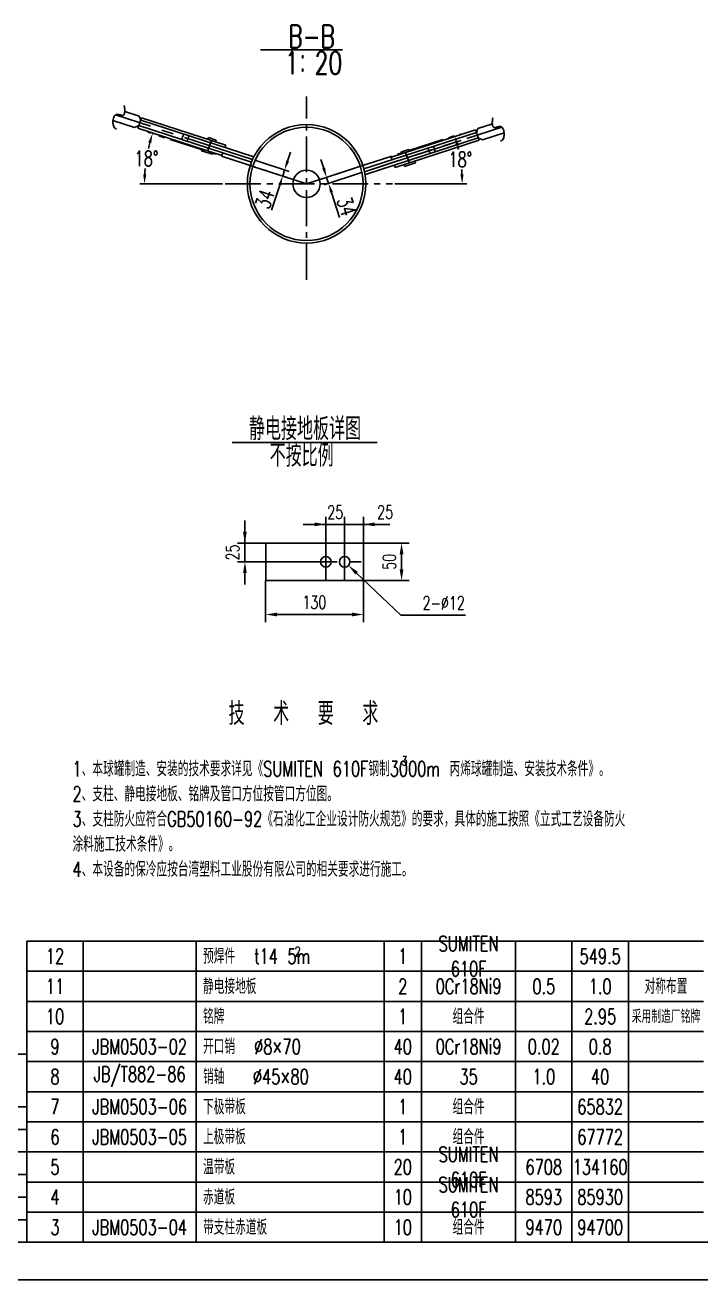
# Model space of a CAD drawing. Extents: x 14295 to 55529, y 90 to 48558.
# Drawn here: x 54146.6 to 54326.4, y 39821.1 to 40154.6 of the extents above; entities that cross this region are included whole.
import ezdxf

# ---------------------------------------------------------------- set-up
doc = ezdxf.new("R2010")
doc.units = 0
doc.header["$MEASUREMENT"] = 0
doc.linetypes.add('CENTER2', pattern=[28.575, 19.05, -3.175, 3.175, -3.175])
doc.linetypes.add('PHANTOM2', pattern=[31.75, 15.875, -3.175, 3.175, -3.175, 3.175, -3.175])
doc.layers.get('0').update_dxf_attribs({"linetype": 'CONTINUOUS'})
doc.layers.get('DEFPOINTS').update_dxf_attribs({"linetype": 'CONTINUOUS'})
for name, color, linetype in [('图层1', 7, 'CONTINUOUS'), ('图层2', 1, 'CONTINUOUS'), ('图层3', 2, 'CENTER2'), ('图层5', 3, 'PHANTOM2')]:
    doc.layers.add(name, color=color, linetype=linetype)
doc.styles.add('JH', font='romans.shx', dxfattribs={"width": 0.707, "bigfont": 'HZTXT.shx'})
doc.styles.add('文字', font='txt.shx', dxfattribs={"width": 0.71, "bigfont": 'hzfs.shx'})
doc.dimstyles.get("Standard").update_dxf_attribs({"dimtxt": 0.18, "dimasz": 0.18, "dimexe": 0.18, "dimexo": 0.0625, "dimgap": 0.09, "dimtad": 0, "dimtih": 1, "dimtoh": 1, "dimdec": 4, "dimzin": 0, "dimtxsty": 'STANDARD', "dimcen": 0.09, "dimazin": 3, "dimtfac": 1, "dimtdec": 4, "dimtofl": 0, "dimtmove": 0, "dimatfit": 3, "dimtolj": 1, "dimtzin": 0})

# ---------------------------------------------------------------- blocks, each defined once
blk = doc.blocks.new('*D21')
at = {"color": 1, "linetype": 'BYBLOCK'}
for p, q in [((54179.95, 40125.86), (54179.3, 40126.08)), ((54199.17, 40112.37), (54177.13, 40112.37))]:
    blk.add_line(p, q, dxfattribs=at)
for start, end in [(165.3229, 167.4482), (174.5172, 176.6771)]:
    blk.add_arc((54221.49, 40112.37), 43.11, start, end, dxfattribs=at)
for points in [[(54179.38, 40123.41), (54180.18, 40123.18), (54180.49, 40125.69)], [(54178.86, 40114.86), (54178.03, 40114.88), (54178.38, 40112.37)]]:
    blk.add_solid(points, dxfattribs=at)
at = {"layer": 'DEFPOINTS', "color": 0, "linetype": 'BYBLOCK'}
for p in [(54180.55, 40125.67), (54179.32, 40121.33), (54199.8, 40112.37), (54221.49, 40112.37), (54244.34, 40112.37)]:
    blk.add_point(p, dxfattribs=at)
at = {"color": 1, "linetype": 'BYBLOCK', "insert": (54178.91, 40119.11), "char_height": 4, "attachment_point": 5, "style": '文字'}
blk.add_mtext('\\A1;18°', dxfattribs=at)
blk = doc.blocks.new('*D22')
at = {"color": 1, "linetype": 'BYBLOCK'}
blk.add_line((54244.97, 40112.37), (54264.14, 40112.37), dxfattribs=at)
for start, end in [(12.6991, 14.5401), (3.4599, 5.3384)]:
    blk.add_arc((54221.49, 40112.37), 41.41, start, end, dxfattribs=at)
for points in [[(54261.17, 40122.65), (54261.97, 40122.88), (54260.87, 40125.16)], [(54263.24, 40114.88), (54262.4, 40114.86), (54262.89, 40112.37)]]:
    blk.add_solid(points, dxfattribs=at)
at = {"layer": 'DEFPOINTS', "color": 0, "linetype": 'BYBLOCK'}
for p in [(54262.43, 40125.67), (54262.67, 40116.7), (54199.8, 40112.37), (54221.49, 40112.37), (54244.34, 40112.37)]:
    blk.add_point(p, dxfattribs=at)
at = {"color": 1, "linetype": 'BYBLOCK', "insert": (54262.38, 40118.85), "char_height": 4, "attachment_point": 5, "style": '文字'}
blk.add_mtext('\\A1;18°', dxfattribs=at)
blk = doc.blocks.new('*D23')
at = {"color": 1, "linetype": 'BYBLOCK'}
for p, q in [((54216.44, 40118.43), (54217.21, 40120.8)), ((54207.19, 40117.01), (54216.33, 40114.05)), ((54207.72, 40118.63), (54216.85, 40115.66)), ((54215.66, 40116.05), (54215.14, 40114.43)), ((54214.37, 40112.05), (54212.18, 40105.34))]:
    blk.add_line(p, q, dxfattribs=at)
for points in [[(54216.04, 40118.56), (54216.83, 40118.3), (54215.66, 40116.05)], [(54213.97, 40112.18), (54214.76, 40111.93), (54215.14, 40114.43)]]:
    blk.add_solid(points, dxfattribs=at)
at = {"layer": 'DEFPOINTS', "color": 0, "linetype": 'BYBLOCK'}
for p in [(54206.6, 40117.21), (54207.12, 40118.82), (54215.14, 40114.43)]:
    blk.add_point(p, dxfattribs=at)
at = {"color": 1, "linetype": 'BYBLOCK', "insert": (54210.39, 40108.32), "char_height": 4, "attachment_point": 5, "rotation": 72, "style": '文字'}
blk.add_mtext('\\A1;34', dxfattribs=at)
blk = doc.blocks.new('*D24')
at = {"color": 1, "linetype": 'BYBLOCK'}
for p, q in [((54226.04, 40116.48), (54225.27, 40118.86)), ((54235.87, 40117.04), (54225.62, 40113.71)), ((54236.4, 40115.43), (54226.15, 40112.1)), ((54226.81, 40114.1), (54227.34, 40112.48)), ((54228.11, 40110.11), (54230.29, 40103.39))]:
    blk.add_line(p, q, dxfattribs=at)
for points in [[(54226.44, 40116.61), (54225.64, 40116.35), (54226.81, 40114.1)], [(54228.51, 40110.23), (54227.72, 40109.98), (54227.34, 40112.48)]]:
    blk.add_solid(points, dxfattribs=at)
at = {"layer": 'DEFPOINTS', "color": 0, "linetype": 'BYBLOCK'}
for p in [(54236.47, 40117.24), (54236.99, 40115.62), (54227.34, 40112.48)]:
    blk.add_point(p, dxfattribs=at)
at = {"color": 1, "linetype": 'BYBLOCK', "insert": (54232.09, 40106.37), "char_height": 4, "attachment_point": 5, "rotation": 288, "style": '文字'}
blk.add_mtext('\\A1;34', dxfattribs=at)
blk = doc.blocks.new('*D87')
at = {"linetype": 'BYBLOCK'}
for p, q in [((54210.61, 40006.93), (54210.61, 39995.93)), ((54236.61, 40006.93), (54236.61, 39995.93)), ((54213.61, 39997.93), (54233.61, 39997.93))]:
    blk.add_line(p, q, dxfattribs=at)
for points in [[(54213.61, 39998.43), (54213.61, 39997.43), (54210.61, 39997.93)], [(54233.61, 39998.43), (54233.61, 39997.43), (54236.61, 39997.93)]]:
    blk.add_solid(points, dxfattribs=at)
at = {"layer": 'DEFPOINTS', "color": 0, "linetype": 'BYBLOCK'}
for p in [(54210.61, 40006.93), (54236.61, 40006.93), (54236.61, 39997.93)]:
    blk.add_point(p, dxfattribs=at)
at = {"color": 1, "linetype": 'BYBLOCK', "insert": (54223.55, 40001.18), "char_height": 3.5, "attachment_point": 5, "style": 'JH'}
blk.add_mtext('\\A1;130', dxfattribs=at)
blk = doc.blocks.new('*D88')
at = {"linetype": 'BYBLOCK'}
for p, q in [((54236.61, 40016.93), (54248.75, 40016.93)), ((54246.75, 40013.93), (54246.75, 40009.93)), ((54236.61, 40006.93), (54248.75, 40006.93))]:
    blk.add_line(p, q, dxfattribs=at)
for points in [[(54246.25, 40013.93), (54247.25, 40013.93), (54246.75, 40016.93)], [(54246.25, 40009.93), (54247.25, 40009.93), (54246.75, 40006.93)]]:
    blk.add_solid(points, dxfattribs=at)
at = {"layer": 'DEFPOINTS', "color": 0, "linetype": 'BYBLOCK'}
for p in [(54236.61, 40016.93), (54236.61, 40006.93), (54246.75, 40006.93)]:
    blk.add_point(p, dxfattribs=at)
at = {"color": 1, "linetype": 'BYBLOCK', "insert": (54243.5, 40011.93), "char_height": 3.5, "attachment_point": 5, "rotation": 90, "style": 'JH'}
blk.add_mtext('\\A1;50', dxfattribs=at)
blk = doc.blocks.new('*D89')
at = {"color": 1, "linetype": 'BYBLOCK'}
for p, q in [((54246.57, 39997.78), (54234.81, 40008.9)), ((54263.8, 39997.78), (54246.57, 39997.78))]:
    blk.add_line(p, q, dxfattribs=at)
blk.add_solid([(54235.15, 40009.27), (54234.46, 40008.54), (54232.63, 40010.97)], dxfattribs=at)
at = {"layer": 'DEFPOINTS', "color": 0, "linetype": 'BYBLOCK'}
for p in [(54230.59, 40012.89), (54232.63, 40010.97)]:
    blk.add_point(p, dxfattribs=at)
at = {"color": 1, "linetype": 'BYBLOCK', "insert": (54257.97, 40001.03), "char_height": 3.5, "attachment_point": 5, "style": 'JH'}
blk.add_mtext('\\A1;2-∅12', dxfattribs=at)

msp = doc.modelspace()

# ---------------------------------------------------------------- linework, layer by layer
at = {"layer": 'DEFPOINTS', "color": 0, "linetype": 'BYBLOCK'}
for p in [(54210.612, 40016.928), (54226.612, 40016.928), (54231.612, 40016.928), (54210.612, 40011.928), (54231.612, 40011.928), (54236.612, 40011.928)]:
    msp.add_point(p, dxfattribs=at)
at = {"layer": '图层1'}
for p, q in [((54176.941, 40130.339), (54173.125, 40131.579)), ((54177.368, 40129.281), (54176.941, 40130.339)), ((54207.448, 40119.507), (54177.368, 40129.281)), ((54199.994, 40122.665), (54177.624, 40129.934)), ((54175.76, 40127.306), (54169.992, 40129.18)), ((54176.853, 40127.871), (54175.76, 40127.306)), ((54198.996, 40119.94), (54176.628, 40127.208)), ((54206.83, 40118.131), (54176.853, 40127.871)), ((54236.733, 40116.324), (54266.658, 40126.047)), ((54244.032, 40119.431), (54266.403, 40126.7)), ((54266.658, 40126.047), (54267.085, 40127.106)), ((54267.085, 40127.106), (54270.901, 40128.346)), ((54268.266, 40124.072), (54274.035, 40125.947)), ((54196.24, 40123.885), (54195.174, 40121.182)), ((54195.376, 40124.691), (54195.192, 40124.225)), ((54197.472, 40124.01), (54195.376, 40124.691)), ((54196.24, 40123.885), (54196.155, 40123.912)), ((54197.472, 40124.01), (54197.288, 40123.544)), ((54199.778, 40121.999), (54199.994, 40122.665)), ((54237.197, 40114.897), (54267.173, 40124.637)), ((54245.031, 40116.707), (54267.398, 40123.974)), ((54267.173, 40124.637), (54268.266, 40124.072)), ((54193.745, 40121.646), (54193.561, 40121.18)), ((54196.449, 40120.242), (54193.561, 40121.18)), ((54196.604, 40120.717), (54196.449, 40120.242)), ((54199.212, 40120.606), (54198.996, 40119.94)), ((54244.248, 40118.766), (54244.032, 40119.431)), ((54246.554, 40120.777), (54248.651, 40121.458)), ((54246.554, 40120.777), (54246.738, 40120.311)), ((54247.786, 40120.651), (54247.871, 40120.679)), ((54247.786, 40120.651), (54248.852, 40117.948)), ((54248.651, 40121.458), (54248.834, 40120.992)), ((54244.814, 40117.372), (54245.031, 40116.707)), ((54247.423, 40117.484), (54247.577, 40117.008)), ((54247.577, 40117.008), (54250.465, 40117.947)), ((54250.281, 40118.413), (54250.465, 40117.947)), ((54210.612, 40016.928), (54236.612, 40016.928)), ((54210.612, 40006.928), (54210.612, 40016.928)), ((54236.612, 40016.928), (54236.612, 40006.928)), ((54236.612, 40006.928), (54210.612, 40006.928)), ((54147.087, 39911.116), (54147.087, 39871.116)), ((54147.087, 39881.116), (54082.087, 39881.116)), ((54147.087, 39871.116), (54147.087, 39831.116)), ((54507.087, 39831.116), (53701.087, 39831.116))]:
    msp.add_line(p, q, dxfattribs=at)
for centre, radius in [((54221.488, 40112.369), 15.75), ((54221.488, 40112.369), 15.05), ((54221.488, 40112.369), 3.643), ((54226.612, 40011.928), 1.4), ((54231.612, 40011.928), 1.4)]:
    msp.add_circle(centre, radius, dxfattribs=at)
for centre, radius, start, end in [((54221.488, 40112.369), 47.25, 158.17745, 161.69685), ((54222.538, 40109.136), 47.25, 18.30315, 21.82255), ((54221.488, 40112.369), 35.25, 158.17745, 160.45567), ((54221.488, 40112.369), 33.75, 157.83709, 160.38702), ((54222.538, 40109.136), 33.75, 19.61298, 22.16291), ((54222.538, 40109.136), 35.25, 19.54433, 21.82255)]:
    msp.add_arc(centre, radius, start, end, dxfattribs=at)
at = {"layer": '图层2'}
for p, q in [((54209.257, 40147.975), (54231.043, 40147.975)), ((54201.715, 40043.679), (54240.297, 40043.679)), ((54205.086, 40011.928), (54205.086, 40022.928)), ((54226.612, 40016.928), (54226.612, 40023.88)), ((54231.612, 40011.928), (54231.612, 40023.88)), ((54231.612, 40016.928), (54231.612, 40023.88)), ((54236.612, 40011.928), (54236.612, 40023.88)), ((54223.612, 40021.88), (54220.612, 40021.88)), ((54228.612, 40021.88), (54225.612, 40021.88)), ((54228.612, 40021.88), (54234.612, 40021.88)), ((54234.612, 40021.88), (54237.612, 40021.88)), ((54239.612, 40021.88), (54243.648, 40021.88)), ((54210.612, 40016.928), (54203.086, 40016.928)), ((54210.612, 40011.928), (54203.086, 40011.928)), ((54205.086, 40008.928), (54205.086, 40005.928)), ((54327.087, 39911.116), (54147.087, 39911.116)), ((54162.087, 39911.116), (54162.087, 39887.116)), ((54192.087, 39911.116), (54192.087, 39887.116)), ((54242.087, 39911.116), (54242.087, 39887.116)), ((54252.087, 39911.116), (54252.087, 39887.116)), ((54277.087, 39911.116), (54277.087, 39887.116)), ((54292.087, 39911.116), (54292.087, 39887.116)), ((54307.087, 39911.116), (54307.087, 39887.116)), ((54327.087, 39903.116), (54147.087, 39903.116)), ((54327.087, 39895.116), (54147.087, 39895.116)), ((54162.087, 39895.116), (54162.087, 39871.116)), ((54192.087, 39895.116), (54192.087, 39871.116)), ((54242.087, 39895.116), (54242.087, 39871.116)), ((54252.087, 39895.116), (54252.087, 39871.116)), ((54277.087, 39895.116), (54277.087, 39871.116)), ((54292.087, 39895.116), (54292.087, 39871.116)), ((54307.087, 39895.116), (54307.087, 39871.116)), ((54327.087, 39887.116), (54147.087, 39887.116)), ((54327.087, 39879.116), (54147.087, 39879.116)), ((54327.087, 39871.116), (54147.087, 39871.116)), ((54162.087, 39871.116), (54162.087, 39831.116)), ((54192.087, 39871.116), (54192.087, 39831.116)), ((54242.087, 39871.116), (54242.087, 39831.116)), ((54252.087, 39871.116), (54252.087, 39831.116)), ((54277.087, 39871.116), (54277.087, 39831.116)), ((54292.087, 39871.116), (54292.087, 39831.116)), ((54307.087, 39871.116), (54307.087, 39831.116)), ((54082.087, 39867.116), (54147.087, 39867.116)), ((54327.087, 39863.116), (54147.087, 39863.116)), ((54147.087, 39861.116), (54082.087, 39861.116)), ((54147.087, 39855.116), (54082.087, 39855.116)), ((54327.087, 39855.116), (54147.087, 39855.116)), ((54147.087, 39849.116), (54082.087, 39849.116)), ((54327.087, 39847.116), (54147.087, 39847.116)), ((54147.087, 39843.116), (54082.087, 39843.116)), ((54147.087, 39837.116), (54082.087, 39837.116)), ((54327.087, 39839.116), (54147.087, 39839.116)), ((54517.087, 39821.116), (53676.087, 39821.116))]:
    msp.add_line(p, q, dxfattribs=at)
for p in [(54231.612, 40021.88), (54231.612, 40021.88), (54231.612, 40021.88), (54236.612, 40021.88), (54205.086, 40016.928)]:
    msp.add_point(p, dxfattribs=at)
for points in [[(54204.586, 40019.928), (54205.586, 40019.928), (54205.086, 40016.928)], [(54223.612, 40022.38), (54223.612, 40021.38), (54226.612, 40021.88)], [(54239.612, 40022.38), (54239.612, 40021.38), (54236.612, 40021.88)], [(54204.586, 40008.928), (54205.586, 40008.928), (54205.086, 40011.928)]]:
    msp.add_solid(points, dxfattribs=at)
at = {"layer": '图层3', "ltscale": 0.5}
for p, q in [((54221.488, 40086.87), (54221.488, 40135.554)), ((54221.488, 40112.369), (54180.548, 40125.671)), ((54221.488, 40112.369), (54262.427, 40125.671)), ((54236.905, 40115.591), (54262.953, 40124.054)), ((54199.796, 40112.369), (54244.343, 40112.369))]:
    msp.add_line(p, q, dxfattribs=at)
at = {"layer": '图层3'}
for p, q in [((54207.122, 40118.825), (54170.633, 40130.68)), ((54236.905, 40115.591), (54273.393, 40127.447)), ((54226.612, 40016.928), (54226.612, 40006.928)), ((54231.612, 40016.928), (54231.612, 40006.928)), ((54210.612, 40011.928), (54236.612, 40011.928))]:
    msp.add_line(p, q, dxfattribs=at)
at = {"layer": '图层5', "start_tangent": (0, 1)}
for points, end_tangent in [([(54172.961, 40133.011), (54172.961, 40130.813), (54170.912, 40130.813), (54170.912, 40127.018)], (1, 0)), ([(54271.065, 40129.778), (54271.065, 40127.579), (54273.115, 40127.579), (54273.115, 40123.784)], (-1, 0))]:
    msp.add_spline(points, degree=3, dxfattribs=dict(at, end_tangent=end_tangent))
at = {"layer": '图层5'}
for points in [[(54177.624, 40129.934), (54177.407, 40129.268), (54176.941, 40130.339), (54177.624, 40129.934)], [(54176.853, 40127.871), (54175.76, 40127.306), (54176.628, 40127.208), (54176.853, 40127.871)], [(54266.403, 40126.7), (54266.619, 40126.034), (54267.085, 40127.106), (54266.403, 40126.7)], [(54267.173, 40124.637), (54268.266, 40124.072), (54267.398, 40123.974), (54267.173, 40124.637)]]:
    msp.add_solid(points, dxfattribs=at)

# ---------------------------------------------------------------- texts
at = {"color": 1, "linetype": 'BYBLOCK', "char_height": 3.5, "attachment_point": 5, "style": 'JH'}
for insert in [(54229.112, 40025.13), (54242.379, 40025.13)]:
    msp.add_mtext('\\A1;25', dxfattribs=dict(at, insert=insert))
at = {"color": 1, "linetype": 'BYBLOCK', "insert": (54201.836, 40014.428), "char_height": 3.5, "attachment_point": 5, "rotation": 90, "style": 'JH'}
msp.add_mtext('\\A1;25', dxfattribs=at)
at = {"layer": '图层2', "style": '文字'}
for s, insert, char_height, width, attachment_point in [('B-B', (54216.623, 40154.554), 6, 16.6141, 1), ('1：20', (54215.734, 40147.505), 6, 17.50365, 1), ('静电接地板详图', (54206.16, 40050.258), 6, 35.02605, 1), ('不按比例', (54211.671, 40043.209), 6, 21.56607, 1), ('技  术  要  求', (54200.748, 39974.596), 6, 50.0081, 1), ('1、本球罐制造、安装的技术要求详见《SUMITEN 610F钢制3000m 丙烯球罐制造、安装技术条件》。\\P2、支柱、静电接地板、铭牌及管口方位按管口方位图。\\P3、支柱防火应符合GB50160-92《石油化工企业设计防火规范》的要求，具体的施工按照《立式工艺设备防火涂料施工技术条件》。\\P4、本设备的保冷应按台湾塑料工业股份有限公司的相关要求进行施工。', (54159.244, 39958.918), 4, 148.8802, 1), ('3', (54246.799, 39960.293), 2.5, 12.66363, 1), ('预焊件  t14 5m ', (54193.954, 39907.116), 4, 48.1478, 4), ('2', (54218.366, 39909.616), 2.5, 3.98389, 1), ('SUMITEN 610F', (54264.587, 39907.116), 4, 25, 5), ('12', (54154.587, 39907.116), 4, 15, 5), ('1', (54247.087, 39907.116), 4, 10, 5), ('549.5', (54299.587, 39907.116), 4, 15, 5), ('11', (54154.587, 39899.116), 4, 15, 5), ('静电接地板', (54193.954, 39899.116), 4, 48.1478, 4), ('2', (54247.087, 39899.116), 4, 10, 5), ('0Cr18Ni9', (54264.587, 39899.116), 4, 25, 5), ('0.5', (54284.587, 39899.116), 4, 15, 5), ('1.0', (54299.587, 39899.116), 4, 15, 5), ('对称布置', (54317.087, 39899.116), 4, 20, 5), ('10', (54154.587, 39891.116), 4, 15, 5), ('铭牌', (54193.954, 39891.116), 4, 48.1478, 4), ('1', (54247.087, 39891.116), 4, 10, 5), ('组合件', (54264.587, 39891.116), 4, 25, 5), ('2.95', (54299.587, 39891.116), 4, 15, 5), ('采用制造厂铭牌', (54317.087, 39891.116), 3.5, 20, 5), ('9', (54154.587, 39883.116), 4, 15, 5), ('\\C1;JBM0503-02', (54177.087, 39883.116), 4, 30, 5), ('开口销  %%c8×70', (54193.954, 39883.116), 4, 48.1478, 4), ('40', (54247.087, 39883.116), 4, 10, 5), ('0Cr18Ni9', (54264.587, 39883.116), 4, 25, 5), ('0.02', (54284.587, 39883.116), 4, 15, 5), ('0.8', (54299.587, 39883.116), 4, 15, 5), ('8', (54154.587, 39875.116), 4, 15, 5), ('\\C1;JB/T882-86', (54177.087, 39875.116), 4, 30, 5), ('销轴   %%c45×80', (54193.954, 39875.116), 4, 48.1478, 4), ('40', (54247.087, 39875.116), 4, 10, 5), ('35', (54264.587, 39875.116), 4, 25, 5), ('1.0', (54284.587, 39875.116), 4, 15, 5), ('40', (54299.587, 39875.116), 4, 15, 5), ('下极带板', (54193.954, 39867.116), 4, 48.1478, 4), ('组合件', (54264.587, 39867.116), 4, 25, 5), ('7', (54154.587, 39867.116), 4, 15, 5), ('\\C1;JBM0503-06', (54177.087, 39867.116), 4, 30, 5), ('1', (54247.087, 39867.116), 4, 10, 5), ('65832', (54299.587, 39867.116), 4, 15, 5), ('6', (54154.587, 39859.116), 4, 15, 5), ('\\C1;JBM0503-05', (54177.087, 39859.116), 4, 30, 5), ('上极带板', (54193.954, 39859.116), 4, 48.1478, 4), ('1', (54247.087, 39859.116), 4, 10, 5), ('组合件', (54264.587, 39859.116), 4, 25, 5), ('67772', (54299.587, 39859.116), 4, 15, 5), ('SUMITEN 610F', (54264.587, 39851.116), 4, 25, 5), ('5', (54154.587, 39851.116), 4, 15, 5), ('温带板    ', (54193.954, 39851.116), 4, 48.1478, 4), ('20', (54247.087, 39851.116), 4, 10, 5), ('6708', (54284.587, 39851.116), 4, 15, 5), ('134160', (54299.587, 39851.116), 4, 15, 5), ('SUMITEN 610F', (54264.587, 39843.116), 4, 25, 5), ('4', (54154.587, 39843.116), 4, 15, 5), ('赤道板     ', (54193.954, 39843.116), 4, 48.1478, 4), ('10', (54247.087, 39843.116), 4, 10, 5), ('8593', (54284.587, 39843.116), 4, 15, 5), ('85930', (54299.587, 39843.116), 4, 15, 5), ('3', (54154.587, 39835.116), 4, 15, 5), ('\\C1;JBM0503-04', (54177.087, 39835.116), 4, 30, 5), ('带支柱赤道板', (54193.954, 39835.116), 4, 48.1478, 4), ('10', (54247.087, 39835.116), 4, 10, 5), ('组合件', (54264.587, 39835.116), 4, 25, 5), ('9470', (54284.587, 39835.116), 4, 15, 5), ('94700', (54299.587, 39835.116), 4, 15, 5)]:
    msp.add_mtext(s, dxfattribs=dict(at, insert=insert, char_height=char_height, width=width, attachment_point=attachment_point))

# ---------------------------------------------------------------- dimensions: what is measured, and where the dimension line sits
at = {"layer": '图层2'}
for base, line1, line2, picture, middle in [((54179.317, 40121.333), ((54199.796, 40112.369), (54244.343, 40112.369)), ((54221.488, 40112.369), (54180.548, 40125.671)), '*D21', (54178.906, 40119.114)), ((54262.668, 40116.697), ((54221.488, 40112.369), (54262.427, 40125.671)), ((54199.796, 40112.369), (54244.343, 40112.369)), '*D22', (54262.385, 40118.847))]:
    dim = msp.add_angular_dim_2l(base=base, line1=line1, line2=line2, dimstyle='STANDARD', override={"dimtxt": 4, "dimasz": 2.5, "dimexe": 1.25, "dimexo": 0.625, "dimgap": 0.625, "dimtad": 1, "dimdec": 0, "dimlfac": 100, "dimzin": 8, "dimtxsty": '文字', "dimcen": 2.5, "dimclrd": 1, "dimclre": 1, "dimclrt": 1, "dimtdec": 0, "dimtofl": 1}, dxfattribs=at)
    dim.commit()
    dim.dimension.update_dxf_attribs({"geometry": picture, "text_midpoint": middle})
for p1, p2, distance, picture, middle in [((54207.122, 40118.825), (54206.596, 40117.208), 8.982, '*D23', (54210.392, 40108.318)), ((54236.467, 40117.236), (54236.992, 40115.619), -10.15, '*D24', (54232.086, 40106.369))]:
    dim = msp.add_aligned_dim(p1=p1, p2=p2, distance=distance, dimstyle='STANDARD', override={"dimtxt": 4, "dimasz": 2.5, "dimexe": 1.25, "dimexo": 0.625, "dimgap": 0.625, "dimtad": 1, "dimtih": 0, "dimtoh": 0, "dimdec": 0, "dimlfac": 20, "dimzin": 8, "dimtxsty": '文字', "dimcen": 2.5, "dimclrd": 1, "dimclre": 1, "dimclrt": 1, "dimtdec": 0, "dimtofl": 1}, dxfattribs=at)
    dim.commit()
    dim.dimension.update_dxf_attribs({"geometry": picture, "text_midpoint": middle})
dim = msp.add_linear_dim(base=(54246.746, 40006.928), p1=(54236.612, 40016.928), p2=(54236.612, 40006.928), angle=90, text='50', dimstyle='STANDARD', override={"dimtxt": 3.5, "dimasz": 3, "dimexe": 2, "dimexo": 0, "dimgap": 1.5, "dimtad": 1, "dimtih": 0, "dimtoh": 0, "dimdec": 1, "dimzin": 12, "dimtxsty": 'JH', "dimcen": 0, "dimclrd": 256, "dimclre": 256, "dimclrt": 1, "dimtfac": 0.571429, "dimtdec": 1, "dimtvp": 0.714286, "dimtzin": 12}, dxfattribs=at)
dim.commit()
dim.dimension.update_dxf_attribs({"geometry": '*D88', "text_midpoint": (54246.746, 40011.928), "dimtype": 160})
dim = msp.add_diameter_dim_2p(p1=(54230.595, 40012.89), p2=(54232.629, 40010.966), text='2-%%c12', dimstyle='STANDARD', override={"dimtxt": 3.5, "dimasz": 3, "dimexe": 2, "dimexo": 0, "dimgap": 1.5, "dimtad": 1, "dimdec": 1, "dimzin": 12, "dimtxsty": 'JH', "dimcen": 0, "dimclrd": 1, "dimclre": 1, "dimclrt": 1, "dimtfac": 0.571429, "dimtdec": 1, "dimtvp": 0.714286, "dimtzin": 12}, dxfattribs=at)
dim.commit()
dim.dimension.update_dxf_attribs({"geometry": '*D89', "text_midpoint": (54257.968, 39997.776), "dimtype": 163})
dim = msp.add_linear_dim(base=(54236.612, 39997.928), p1=(54210.612, 40006.928), p2=(54236.612, 40006.928), text='130', dimstyle='STANDARD', override={"dimtxt": 3.5, "dimasz": 3, "dimexe": 2, "dimexo": 0, "dimgap": 1.5, "dimtad": 1, "dimtih": 0, "dimtoh": 0, "dimdec": 1, "dimzin": 12, "dimtxsty": 'JH', "dimcen": 0, "dimclrd": 256, "dimclre": 256, "dimclrt": 1, "dimtfac": 0.571429, "dimtdec": 1, "dimtvp": 0.714286, "dimtzin": 12}, dxfattribs=at)
dim.commit()
dim.dimension.update_dxf_attribs({"geometry": '*D87', "text_midpoint": (54223.554, 39997.928), "dimtype": 160})

doc.saveas('drawing.dxf')
